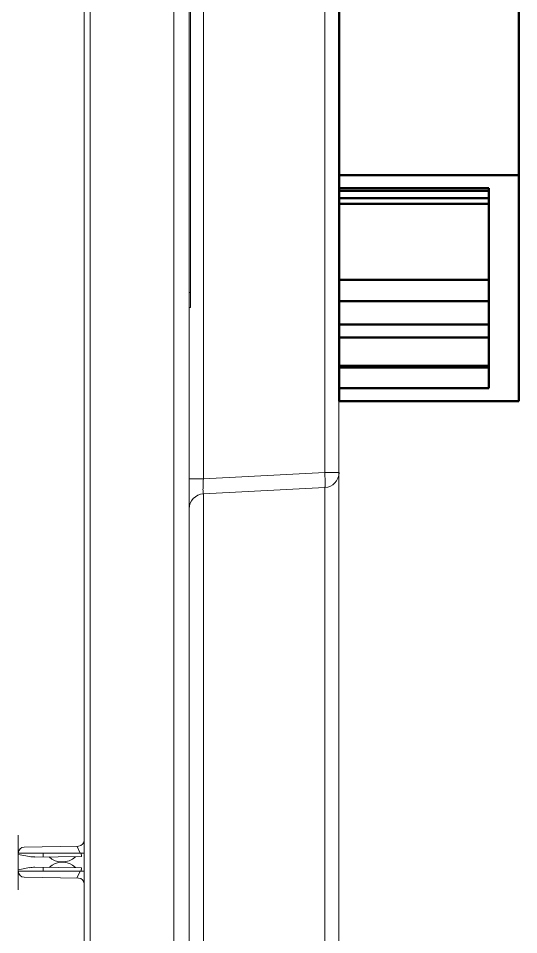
# Model space of a CAD drawing. Header units: inches. Extents: x 0 to 316, y -1 to 150.
# Drawn here: x 190.884 to 191.541, y 73.633 to 74.836 of the extents above; entities that cross this region are included whole.
import ezdxf
from ezdxf.enums import TextEntityAlignment as Align

# ---------------------------------------------------------------- set-up
doc = ezdxf.new("R2010")
doc.units = ezdxf.units.IN
doc.header["$MEASUREMENT"] = 0
doc.linetypes.add('DASHED', pattern=[0.75, 0.5, -0.25])
doc.styles.add('Calibri', font='calibri.ttf')

# ---------------------------------------------------------------- blocks, each defined once
blk = doc.blocks.new('AB 5069-ECR')
at = {"color": 7, "linetype": 'Continuous', "lineweight": 0}
for p, q in [((0, -2.5097), (0, 2.5097)), ((0.1378, -2.4494), (0.1378, 2.4494)), ((0.3346, 2.3198), (0.3346, -2.3198)), ((0.0077, -2.4126), (0.0077, 1.1905)), ((0.1177, 1.1903), (0.1177, -2.4145)), ((0.1565, 0.9636), (0.1565, -0.9636)), ((0.1398, 0.7382), (0.1398, -0.7382)), ((0.316, -0.1761), (0.316, -0.9553)), ((0.1398, -0.7185), (0.1378, -0.7185)), ((0.1398, -0.7382), (0.1378, -0.7382)), ((0.316, -0.9553), (0.1565, -0.9636)), ((0.3346, -0.9553), (0.316, -0.9553)), ((0.1378, -0.9636), (0.1565, -0.9636)), ((0.316, -0.9749), (0.1565, -0.9833)), ((0.316, -0.9749), (0.316, -2.3198)), ((0.1565, -0.9833), (0.1565, -2.4491))]:
    blk.add_line(p, q, dxfattribs=at)
for centre, start, end in [((0.315, -0.9553), 273, 0), ((0.1575, -1.0029), 93.0001, 180)]:
    blk.add_arc(centre, 0.0197, start, end, dxfattribs=at)
for points, knots in [([(0.316, -0.9553), (0.3161, -0.9578), (0.3163, -0.9614), (0.3164, -0.966), (0.3164, -0.969), (0.3164, -0.9713), (0.3164, -0.9732), (0.3162, -0.9742), (0.3161, -0.9749), (0.316, -0.9749)], [0, 0, 0, 0, 0.381273, 0.553555, 0.704474, 0.82842, 0.9209, 0.978308, 1, 1, 1, 1]), ([(0.1565, -0.9636), (0.1563, -0.9661), (0.1562, -0.9698), (0.156, -0.9744), (0.156, -0.9774), (0.156, -0.9797), (0.1561, -0.9817), (0.1562, -0.9825), (0.1563, -0.9833), (0.1565, -0.9833)], [0, 0, 0, 0, 0.3824, 0.555225, 0.706606, 0.83071, 0.922672, 0.979287, 1, 1, 1, 1])]:
    blk.add_open_spline(points, degree=3, knots=knots, dxfattribs=at)
blk = doc.blocks.new('AB 5069-Module Base')
at = {"color": 7, "linetype": 'Continuous', "lineweight": 0}
for p, q in [((0.8661, -0.3006), (0.8661, -1.4427)), ((0.7795, -1.5082), (0.7795, -1.4361)), ((0.8661, -1.4427), (0.8661, -1.4598)), ((0.7873, -1.4518), (0.8584, -1.4506)), ((0.8608, -1.4598), (0.8568, -1.4513)), ((0.8661, -1.4598), (0.7795, -1.4598)), ((0.7795, -1.4616), (0.7944, -1.4644)), ((0.8012, -1.465), (0.8623, -1.4643)), ((0.8123, -1.4648), (0.8122, -1.4598)), ((0.8622, -1.4598), (0.8623, -1.4643)), ((0.7944, -1.4789), (0.7795, -1.4817)), ((0.8012, -1.4784), (0.8623, -1.479)), ((0.8122, -1.4835), (0.8123, -1.4785)), ((0.8371, -1.4715), (0.8374, -1.4715)), ((0.8622, -1.4835), (0.8623, -1.479)), ((0.7795, -1.4835), (0.8661, -1.4835)), ((0.7873, -1.4915), (0.8584, -1.4927)), ((0.8608, -1.4835), (0.8568, -1.492)), ((0.8661, -1.5006), (0.8661, -1.4835)), ((0.8661, -1.5006), (0.8661, -1.6427))]:
    blk.add_line(p, q, dxfattribs=at)
for centre, radius, start, end in [((0.8583, -1.4427), 0.00787, 271, 0), ((0.7874, -1.4597), 0.00787, 91, 180), ((0.8008, -1.4295), 0.0354, 259.6, 270.6), ((0.8371, -1.4459), 0.0256, 227.5509, 312.8642), ((0.8008, -1.5138), 0.0354, 89.4, 100.4), ((0.8371, -1.4974), 0.0256, 46.3509, 132.4491), ((0.7874, -1.4836), 0.00787, 180, 269), ((0.8583, -1.5006), 0.00787, 0, 89)]:
    blk.add_arc(centre, radius, start, end, dxfattribs=at)
for points, knots in [([(0.8617, -1.4598), (0.8618, -1.46), (0.8621, -1.4607), (0.8623, -1.4614), (0.8623, -1.4619)], [0, 0, 0, 0, 0.287236, 1, 1, 1, 1]), ([(0.8623, -1.4814), (0.8623, -1.4816), (0.8622, -1.4823), (0.8619, -1.483), (0.8617, -1.4835)], [0, 0, 0, 0, 0.216321, 1, 1, 1, 1])]:
    blk.add_open_spline(points, degree=3, knots=knots, dxfattribs=at)
at = {"color": 3, "linetype": 'DASHED', "style": 'Calibri'}
blk.add_attdef('PARTNUMBER', text='', height=0.0625, dxfattribs=at).set_placement((0.4338, 1.9561), align=Align.MIDDLE_CENTER)
blk = doc.blocks.new('A$C29732917')
at = {"lineweight": 50}
for p, q in [((18.379, 3.573), (-25.421, 3.573)), ((10.827, 3.573), (10.827, -2.427)), ((18.379, 3.573), (18.379, -2.427)), ((11.261, 2.573), (17.946, 2.573)), ((11.261, -2.427), (11.261, 2.573)), ((11.355, -2.427), (11.355, 2.573)), ((11.597, 2.573), (11.597, -2.427)), ((11.791, -2.427), (11.791, 2.573)), ((14.33, 2.573), (14.33, -2.427)), ((15.041, 2.573), (15.041, -2.427)), ((15.815, 2.573), (15.815, -2.427)), ((16.25, 2.573), (16.25, -2.427)), ((17.205, 2.573), (17.205, -2.427)), ((17.25, 2.573), (17.25, -2.427)), ((17.946, -2.427), (17.946, 2.573)), ((18.379, -2.427), (-25.421, -2.427))]:
    blk.add_line(p, q, dxfattribs=at)

msp = doc.modelspace()

# ---------------------------------------------------------------- block references
at = {"color": 2, "linetype": 'DASHED'}
msp.add_blockref('AB 5069-Module Base', (190.10403, 75.19952), dxfattribs=at)
at = {"color": 7, "linetype": 'Continuous'}
msp.add_blockref('AB 5069-ECR', (190.97013, 75.19489), dxfattribs=at)
at = {"xscale": 0.0393333333, "yscale": 0.0393333333, "zscale": 0.0393333333, "rotation": 270}
msp.add_blockref('A$C29732917', (191.40024, 75.05641), dxfattribs=at)

doc.saveas('drawing.dxf')
